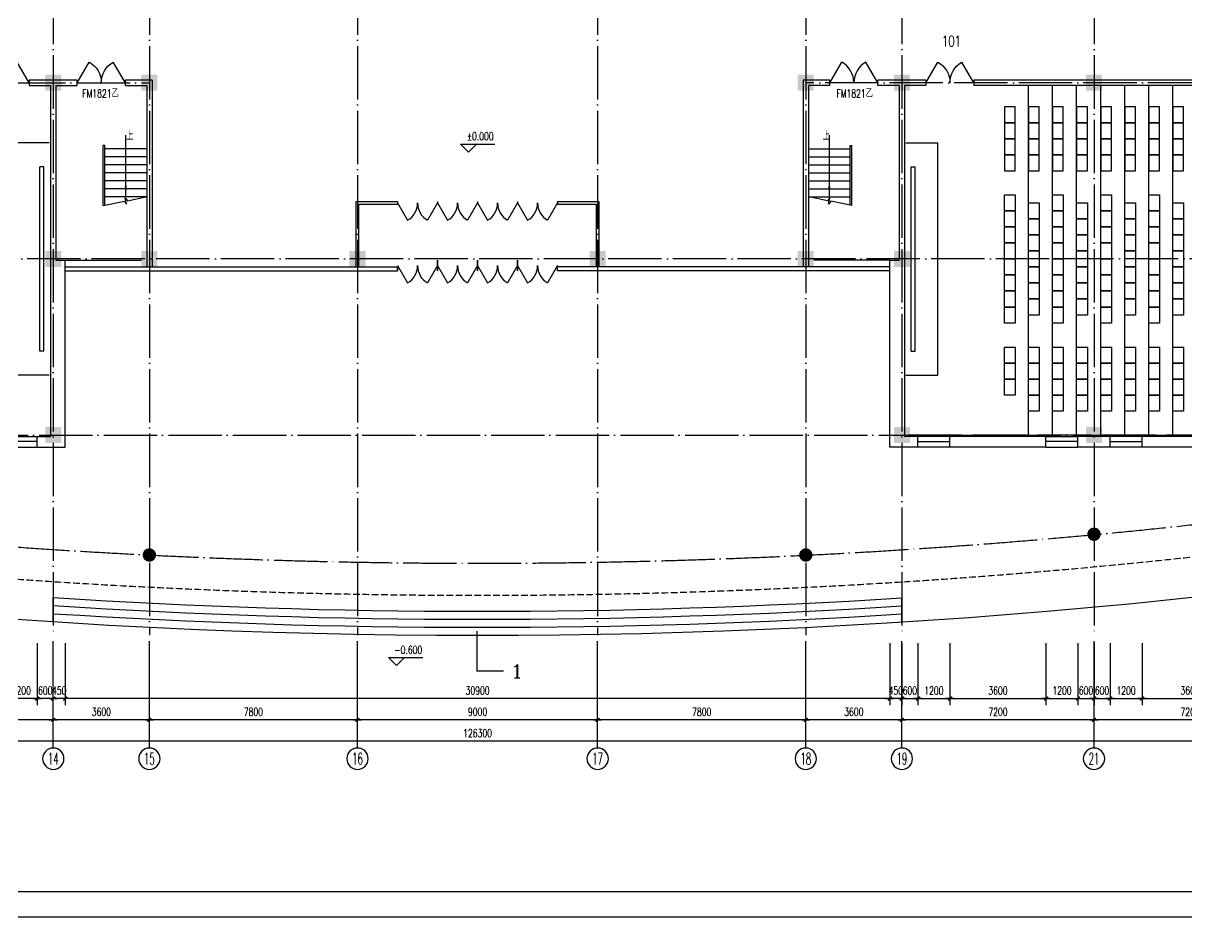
# Model space of a CAD drawing. Extents: x 165127 to 1058185, y 60808 to 144908.
# Drawn here: x 224353 to 267953, y 60808 to 94284 of the extents above; entities that cross this region are included whole.
import ezdxf
from ezdxf.enums import TextEntityAlignment as Align

# ---------------------------------------------------------------- set-up
doc = ezdxf.new("R2010")
doc.units = 0
doc.header["$LTSCALE"] = 1000
doc.linetypes.add('DASH', pattern=[0.35, 0.25, -0.1])
doc.linetypes.add('DOTE', pattern=[2.42, 2, -0.2, 0.02, -0.2])
doc.layers.get('0').update_dxf_attribs({"linetype": 'CONTINUOUS'})
doc.layers.get('DEFPOINTS').update_dxf_attribs({"linetype": 'CONTINUOUS'})
for name, color, linetype in [('AXIS', 3, 'CONTINUOUS'), ('AXIS_TEXT', 7, 'CONTINUOUS'), ('COLUMN', 7, 'CONTINUOUS'), ('DOTE', 1, 'DOTE'), ('F', 252, 'CONTINUOUS'), ('LVTRY', 6, 'CONTINUOUS'), ('PUB_DIM', 3, 'CONTINUOUS'), ('PUB_TEXT', 7, 'CONTINUOUS'), ('STAIR', 3, 'CONTINUOUS'), ('WALL', 255, 'CONTINUOUS'), ('WINDOW', 2, 'CONTINUOUS'), ('WINDOW_TEXT', 7, 'CONTINUOUS'), ('面积注记', 7, 'CONTINUOUS')]:
    doc.layers.add(name, color=color, linetype=linetype)
doc.styles.add('_HZTXT', font='romans.shx', dxfattribs={"width": 0.7, "bigfont": 'z.shx'})
doc.styles.add('COMP', font='complex', dxfattribs={"bigfont": 'hztxt'})
doc.styles.add('COMPLEX', font='COMPLEX')
doc.styles.add('DIM_FONT', font='SIMPLEX.shx', dxfattribs={"width": 0.7})
doc.styles.add('SIMPLEX', font='SIMPLEX.SHX')
doc.dimstyles.new('AXIS', dxfattribs={"dimtxt": 300, "dimasz": 1, "dimexe": 250, "dimexo": 300, "dimgap": 150, "dimtad": 1, "dimdec": 0, "dimdsep": 46, "dimtxsty": 'DIM_FONT', "dimblk": '_DIMX', "dimcen": 2.5, "dimse1": 1, "dimse2": 1, "dimclrt": 7, "dimadec": 0, "dimazin": 0, "dimtfac": 1, "dimtdec": 0, "dimtix": 1, "dimtmove": 2, "dimatfit": 3, "dimldrblk": '_DIMX', "dimfxl": 1, "dimarcsym": 0})
doc.dimstyles.new('DIMA', dxfattribs={"dimtxt": 300, "dimasz": 1, "dimexe": 250, "dimexo": 300, "dimgap": 150, "dimtad": 1, "dimdec": 0, "dimdsep": 46, "dimtxsty": 'DIM_FONT', "dimblk": '_DIMX', "dimcen": 2.5, "dimse1": 1, "dimclrt": 7, "dimadec": 0, "dimazin": 0, "dimtfac": 1, "dimtdec": 0, "dimtix": 1, "dimtmove": 2, "dimatfit": 3, "dimldrblk": '_DIMX', "dimfxl": 1, "dimarcsym": 0})
doc.dimstyles.new('DIMB', dxfattribs={"dimtxt": 300, "dimasz": 1, "dimexe": 250, "dimexo": 300, "dimgap": 150, "dimtad": 1, "dimdec": 0, "dimdsep": 46, "dimtxsty": 'DIM_FONT', "dimblk": '_DIMX', "dimcen": 2.5, "dimse2": 1, "dimclrt": 7, "dimadec": 0, "dimazin": 0, "dimtfac": 1, "dimtdec": 0, "dimtix": 1, "dimtmove": 2, "dimatfit": 3, "dimldrblk": '_DIMX', "dimfxl": 1, "dimarcsym": 0})
doc.dimstyles.new('DIMN', dxfattribs={"dimtxt": 300, "dimasz": 1, "dimexe": 250, "dimexo": 300, "dimgap": 150, "dimtad": 1, "dimdec": 0, "dimdsep": 46, "dimtxsty": 'DIM_FONT', "dimblk": '_DIMX', "dimcen": 2.5, "dimclrt": 7, "dimadec": 0, "dimazin": 0, "dimtfac": 1, "dimtdec": 0, "dimtix": 1, "dimtmove": 2, "dimatfit": 3, "dimldrblk": '_DIMX', "dimfxl": 1, "dimarcsym": 0})

# ---------------------------------------------------------------- blocks, each defined once
blk = doc.blocks.new('A$C407C5CBC')
at = {"layer": 'F'}
blk.add_lwpolyline([(0, 600), (400, 600), (400, 0), (0, 0)], close=True, dxfattribs=at)
blk = doc.blocks.new('_DBLK1')
for p, q in [((-0.5, 0), (-0.25, -0.433)), ((0.5, 0), (0.25, -0.433))]:
    blk.add_line(p, q)
for centre, start, end in [((-0.5, 0), 300, 0), ((0.5, 0), 180, 240)]:
    blk.add_arc(centre, 0.5, start, end)
at = {"layer": 'WINDOW_TEXT', "style": 'SIMPLEX', "flags": 9}
blk.add_attdef('A', text='', height=1, dxfattribs=at).set_placement((0, 1.5), align=Align.MIDDLE)
blk = doc.blocks.new('_FZH')
blk.add_solid([(-0.5, -0.5), (0.5, -0.5), (-0.5, 0.5), (0.5, 0.5)])
blk = doc.blocks.new('A$C34131D43')
at = {"color": 244}
for p in [(2500, 950), (37300, 950), (89100, 950)]:
    blk.add_line(p, (159900, 950), dxfattribs=at)
at = {"color": 243}
for p in [(0, 0), (34800, 0), (65600, 0), (101500, 0)]:
    blk.add_line(p, (160900, 0), dxfattribs=at)
blk = doc.blocks.new('_ARROW')
blk.add_solid([(0, 0), (-1, 0.1), (-1, -0.1)])
blk = doc.blocks.new('_AXISO')
blk.add_circle((0, 0), 0.5)
at = {"layer": 'AXIS_TEXT', "style": 'COMPLEX', "width": 1.041667}
blk.add_attdef('A', text='', height=0.56, dxfattribs=at).set_placement((-0.25, -0.28), (0.25, -0.28), align=Align.FIT)
blk = doc.blocks.new('_DIMX')
blk.add_line((-150, 0), (150, 0))
at = {"const_width": 50}
blk.add_lwpolyline([(-70, -70), (70, 70)], dxfattribs=at)
blk = doc.blocks.new('*D49')
at = {"color": 0, "linetype": 'ByBlock'}
blk.add_line((621193, 122777), (613995, 122777), dxfattribs=at)
at = {"layer": 'DEFPOINTS', "color": 0, "linetype": 'ByBlock'}
for p in [(613994, 124977), (621194, 124977), (613994, 122777)]:
    blk.add_point(p, dxfattribs=at)
at = {"color": 0, "linetype": 'ByBlock', "rotation": 180}
blk.add_blockref('_DIMX', (613994, 122777), dxfattribs=at)
at = {"color": 0, "linetype": 'ByBlock'}
blk.add_blockref('_DIMX', (621194, 122777), dxfattribs=at)
at = {"color": 7, "linetype": 'ByBlock', "insert": (617594, 123077), "char_height": 300, "attachment_point": 5, "style": 'DIM_FONT'}
blk.add_mtext('7200', dxfattribs=at)
blk = doc.blocks.new('*D50')
at = {"color": 0, "linetype": 'ByBlock'}
blk.add_line((613993, 122777), (606795, 122777), dxfattribs=at)
at = {"layer": 'DEFPOINTS', "color": 0, "linetype": 'ByBlock'}
for p in [(606794, 124977), (613994, 124977), (606794, 122777)]:
    blk.add_point(p, dxfattribs=at)
at = {"color": 0, "linetype": 'ByBlock', "rotation": 180}
blk.add_blockref('_DIMX', (606794, 122777), dxfattribs=at)
at = {"color": 0, "linetype": 'ByBlock'}
blk.add_blockref('_DIMX', (613994, 122777), dxfattribs=at)
at = {"color": 7, "linetype": 'ByBlock', "insert": (610394, 123077), "char_height": 300, "attachment_point": 5, "style": 'DIM_FONT'}
blk.add_mtext('7200', dxfattribs=at)
blk = doc.blocks.new('*D51')
at = {"color": 0, "linetype": 'ByBlock'}
blk.add_line((606793, 121990), (603195, 121990), dxfattribs=at)
at = {"layer": 'DEFPOINTS', "color": 0, "linetype": 'ByBlock'}
for p in [(603194, 124190), (606794, 124190), (603194, 121990)]:
    blk.add_point(p, dxfattribs=at)
at = {"color": 0, "linetype": 'ByBlock', "rotation": 180}
blk.add_blockref('_DIMX', (603194, 121990), dxfattribs=at)
at = {"color": 0, "linetype": 'ByBlock'}
blk.add_blockref('_DIMX', (606794, 121990), dxfattribs=at)
at = {"color": 7, "linetype": 'ByBlock', "insert": (604994, 122290), "char_height": 300, "attachment_point": 5, "style": 'DIM_FONT'}
blk.add_mtext('3600', dxfattribs=at)
blk = doc.blocks.new('*D52')
at = {"color": 0, "linetype": 'ByBlock'}
blk.add_line((603193, 121990), (595395, 121990), dxfattribs=at)
at = {"layer": 'DEFPOINTS', "color": 0, "linetype": 'ByBlock'}
for p in [(595394, 124190), (603194, 124190), (595394, 121990)]:
    blk.add_point(p, dxfattribs=at)
at = {"color": 0, "linetype": 'ByBlock', "rotation": 180}
blk.add_blockref('_DIMX', (595394, 121990), dxfattribs=at)
at = {"color": 0, "linetype": 'ByBlock'}
blk.add_blockref('_DIMX', (603194, 121990), dxfattribs=at)
at = {"color": 7, "linetype": 'ByBlock', "insert": (599294, 122290), "char_height": 300, "attachment_point": 5, "style": 'DIM_FONT'}
blk.add_mtext('7800', dxfattribs=at)
blk = doc.blocks.new('*D53')
at = {"color": 0, "linetype": 'ByBlock'}
blk.add_line((595393, 121990), (586395, 121990), dxfattribs=at)
at = {"layer": 'DEFPOINTS', "color": 0, "linetype": 'ByBlock'}
for p in [(586394, 124190), (595394, 124190), (586394, 121990)]:
    blk.add_point(p, dxfattribs=at)
at = {"color": 0, "linetype": 'ByBlock', "rotation": 180}
blk.add_blockref('_DIMX', (586394, 121990), dxfattribs=at)
at = {"color": 0, "linetype": 'ByBlock'}
blk.add_blockref('_DIMX', (595394, 121990), dxfattribs=at)
at = {"color": 7, "linetype": 'ByBlock', "insert": (590894, 122290), "char_height": 300, "attachment_point": 5, "style": 'DIM_FONT'}
blk.add_mtext('9000', dxfattribs=at)
blk = doc.blocks.new('*D54')
at = {"color": 0, "linetype": 'ByBlock'}
blk.add_line((586393, 121990), (578595, 121990), dxfattribs=at)
at = {"layer": 'DEFPOINTS', "color": 0, "linetype": 'ByBlock'}
for p in [(578594, 124190), (586394, 124190), (578594, 121990)]:
    blk.add_point(p, dxfattribs=at)
at = {"color": 0, "linetype": 'ByBlock', "rotation": 180}
blk.add_blockref('_DIMX', (578594, 121990), dxfattribs=at)
at = {"color": 0, "linetype": 'ByBlock'}
blk.add_blockref('_DIMX', (586394, 121990), dxfattribs=at)
at = {"color": 7, "linetype": 'ByBlock', "insert": (582494, 122290), "char_height": 300, "attachment_point": 5, "style": 'DIM_FONT'}
blk.add_mtext('7800', dxfattribs=at)
blk = doc.blocks.new('*D55')
at = {"color": 0, "linetype": 'ByBlock'}
blk.add_line((578593, 121990), (574995, 121990), dxfattribs=at)
at = {"layer": 'DEFPOINTS', "color": 0, "linetype": 'ByBlock'}
for p in [(574994, 124190), (578594, 124190), (574994, 121990)]:
    blk.add_point(p, dxfattribs=at)
at = {"color": 0, "linetype": 'ByBlock', "rotation": 180}
blk.add_blockref('_DIMX', (574994, 121990), dxfattribs=at)
at = {"color": 0, "linetype": 'ByBlock'}
blk.add_blockref('_DIMX', (578594, 121990), dxfattribs=at)
at = {"color": 7, "linetype": 'ByBlock', "insert": (576794, 122290), "char_height": 300, "attachment_point": 5, "style": 'DIM_FONT'}
blk.add_mtext('3600', dxfattribs=at)
blk = doc.blocks.new('*D56')
at = {"color": 0, "linetype": 'ByBlock'}
blk.add_line((574993, 122777), (567795, 122777), dxfattribs=at)
at = {"layer": 'DEFPOINTS', "color": 0, "linetype": 'ByBlock'}
for p in [(567794, 124977), (574994, 124977), (567794, 122777)]:
    blk.add_point(p, dxfattribs=at)
at = {"color": 0, "linetype": 'ByBlock', "rotation": 180}
blk.add_blockref('_DIMX', (567794, 122777), dxfattribs=at)
at = {"color": 0, "linetype": 'ByBlock'}
blk.add_blockref('_DIMX', (574994, 122777), dxfattribs=at)
at = {"color": 7, "linetype": 'ByBlock', "insert": (571394, 123077), "char_height": 300, "attachment_point": 5, "style": 'DIM_FONT'}
blk.add_mtext('7200', dxfattribs=at)
blk = doc.blocks.new('*D64')
at = {"color": 0, "linetype": 'ByBlock'}
for p, q in [((527744, 124677), (527744, 121727)), ((654044, 124677), (654044, 121727)), ((654043, 121977), (527745, 121977))]:
    blk.add_line(p, q, dxfattribs=at)
at = {"layer": 'DEFPOINTS', "color": 0, "linetype": 'ByBlock'}
for p in [(527744, 124977), (654044, 124977), (527744, 121977)]:
    blk.add_point(p, dxfattribs=at)
at = {"color": 0, "linetype": 'ByBlock', "rotation": 180}
blk.add_blockref('_DIMX', (527744, 121977), dxfattribs=at)
at = {"color": 0, "linetype": 'ByBlock'}
blk.add_blockref('_DIMX', (654044, 121977), dxfattribs=at)
at = {"color": 7, "linetype": 'ByBlock', "insert": (590894, 122277), "char_height": 300, "attachment_point": 5, "style": 'DIM_FONT'}
blk.add_mtext('126300', dxfattribs=at)
blk = doc.blocks.new('_YZH')
at = {"const_width": 0.5}
blk.add_lwpolyline([(-0.25, 0, 1), (0.25, 0, 1)], format="xyb", close=True, dxfattribs=at)
blk = doc.blocks.new('M_B14FAZ')
for p, q in [((-0.5, 0.5), (0.5, 0.5)), ((0.5, 0.021), (-0.5, 0.021)), ((-0.5, -0.5), (0.5, -0.5))]:
    blk.add_line(p, q)
blk = doc.blocks.new('*D158')
at = {"color": 0, "linetype": 'ByBlock'}
for p, q in [((606344, 125647), (606344, 123324)), ((606794, 125647), (606794, 123324)), ((606343, 123574), (606342, 123574)), ((606794, 123574), (606344, 123574)), ((606795, 123574), (606796, 123574))]:
    blk.add_line(p, q, dxfattribs=at)
at = {"layer": 'DEFPOINTS', "color": 0, "linetype": 'ByBlock'}
for p in [(606344, 125947), (606794, 125947), (606344, 123574)]:
    blk.add_point(p, dxfattribs=at)
at = {"color": 0, "linetype": 'ByBlock'}
for p, rotation in [((606344, 123574), 359.9999999999982), ((606794, 123574), 179.9999999999982)]:
    blk.add_blockref('_DIMX', p, dxfattribs=dict(at, rotation=rotation))
at = {"color": 7, "linetype": 'ByBlock', "insert": (606569, 123874), "char_height": 300, "attachment_point": 5, "style": 'DIM_FONT'}
blk.add_mtext('450', dxfattribs=at)
blk = doc.blocks.new('*D159')
at = {"color": 0, "linetype": 'ByBlock'}
for p, q in [((573194, 125676), (573194, 123352)), ((574394, 125676), (574394, 123352)), ((574393, 123602), (573195, 123602))]:
    blk.add_line(p, q, dxfattribs=at)
at = {"layer": 'DEFPOINTS', "color": 0, "linetype": 'ByBlock'}
for p in [(573194, 125976), (574394, 125976), (573194, 123602)]:
    blk.add_point(p, dxfattribs=at)
at = {"color": 0, "linetype": 'ByBlock'}
for p, rotation in [((573194, 123602), 179.9999999999993), ((574394, 123602), 359.9999999999993)]:
    blk.add_blockref('_DIMX', p, dxfattribs=dict(at, rotation=rotation))
at = {"color": 7, "linetype": 'ByBlock', "insert": (573794, 123902), "char_height": 300, "attachment_point": 5, "style": 'DIM_FONT'}
blk.add_mtext('1200', dxfattribs=at)
blk = doc.blocks.new('*D173')
at = {"color": 0, "linetype": 'ByBlock'}
for p, q in [((574394, 125647), (574394, 123324)), ((574393, 123574), (574392, 123574)), ((574994, 123574), (574394, 123574)), ((574995, 123574), (574996, 123574))]:
    blk.add_line(p, q, dxfattribs=at)
at = {"layer": 'DEFPOINTS', "color": 0, "linetype": 'ByBlock'}
for p in [(574394, 125947), (574994, 125947), (574394, 123574)]:
    blk.add_point(p, dxfattribs=at)
at = {"color": 0, "linetype": 'ByBlock'}
blk.add_blockref('_DIMX', (574394, 123574), dxfattribs=at)
at = {"color": 0, "linetype": 'ByBlock', "rotation": 180}
blk.add_blockref('_DIMX', (574994, 123574), dxfattribs=at)
at = {"color": 7, "linetype": 'ByBlock', "insert": (574694, 123874), "char_height": 300, "attachment_point": 5, "style": 'DIM_FONT'}
blk.add_mtext('600', dxfattribs=at)
blk = doc.blocks.new('*D174')
at = {"color": 0, "linetype": 'ByBlock'}
for p, q in [((575444, 125647), (575444, 123324)), ((574993, 123574), (574992, 123574)), ((575444, 123574), (574994, 123574)), ((575445, 123574), (575446, 123574))]:
    blk.add_line(p, q, dxfattribs=at)
at = {"layer": 'DEFPOINTS', "color": 0, "linetype": 'ByBlock'}
for p in [(574994, 125947), (575444, 125947), (574994, 123574)]:
    blk.add_point(p, dxfattribs=at)
at = {"color": 0, "linetype": 'ByBlock'}
blk.add_blockref('_DIMX', (574994, 123574), dxfattribs=at)
at = {"color": 0, "linetype": 'ByBlock', "rotation": 180}
blk.add_blockref('_DIMX', (575444, 123574), dxfattribs=at)
at = {"color": 7, "linetype": 'ByBlock', "insert": (575219, 123874), "char_height": 300, "attachment_point": 5, "style": 'DIM_FONT'}
blk.add_mtext('450', dxfattribs=at)
blk = doc.blocks.new('*D175')
at = {"color": 0, "linetype": 'ByBlock'}
for p, q in [((575444, 125647), (575444, 123324)), ((606344, 125647), (606344, 123324)), ((606343, 123574), (575445, 123574))]:
    blk.add_line(p, q, dxfattribs=at)
at = {"layer": 'DEFPOINTS', "color": 0, "linetype": 'ByBlock'}
for p in [(575444, 125947), (606344, 125947), (575444, 123574)]:
    blk.add_point(p, dxfattribs=at)
at = {"color": 0, "linetype": 'ByBlock'}
for p, rotation in [((575444, 123574), 179.9999999999987), ((606344, 123574), 359.9999999999987)]:
    blk.add_blockref('_DIMX', p, dxfattribs=dict(at, rotation=rotation))
at = {"color": 7, "linetype": 'ByBlock', "insert": (590894, 123874), "char_height": 300, "attachment_point": 5, "style": 'DIM_FONT'}
blk.add_mtext('30900', dxfattribs=at)
blk = doc.blocks.new('*D186')
at = {"color": 0, "linetype": 'ByBlock'}
for p, q in [((607394, 125647), (607394, 123324)), ((608594, 125647), (608594, 123324)), ((607395, 123574), (608593, 123574))]:
    blk.add_line(p, q, dxfattribs=at)
at = {"layer": 'DEFPOINTS', "color": 0, "linetype": 'ByBlock'}
for p in [(607394, 125947), (608594, 125947), (608594, 123574)]:
    blk.add_point(p, dxfattribs=at)
at = {"color": 0, "linetype": 'ByBlock', "rotation": 180}
blk.add_blockref('_DIMX', (607394, 123574), dxfattribs=at)
at = {"color": 0, "linetype": 'ByBlock'}
blk.add_blockref('_DIMX', (608594, 123574), dxfattribs=at)
at = {"color": 7, "linetype": 'ByBlock', "insert": (607994, 123874), "char_height": 300, "attachment_point": 5, "style": 'DIM_FONT'}
blk.add_mtext('1200', dxfattribs=at)
blk = doc.blocks.new('*D187')
at = {"color": 0, "linetype": 'ByBlock'}
for p, q in [((608594, 125647), (608594, 123324)), ((612194, 125647), (612194, 123324)), ((608595, 123574), (612193, 123574))]:
    blk.add_line(p, q, dxfattribs=at)
at = {"layer": 'DEFPOINTS', "color": 0, "linetype": 'ByBlock'}
for p in [(608594, 125947), (612194, 125947), (612194, 123574)]:
    blk.add_point(p, dxfattribs=at)
at = {"color": 0, "linetype": 'ByBlock', "rotation": 180}
blk.add_blockref('_DIMX', (608594, 123574), dxfattribs=at)
at = {"color": 0, "linetype": 'ByBlock'}
blk.add_blockref('_DIMX', (612194, 123574), dxfattribs=at)
at = {"color": 7, "linetype": 'ByBlock', "insert": (610394, 123874), "char_height": 300, "attachment_point": 5, "style": 'DIM_FONT'}
blk.add_mtext('3600', dxfattribs=at)
blk = doc.blocks.new('*D188')
at = {"color": 0, "linetype": 'ByBlock'}
for p, q in [((612194, 125647), (612194, 123324)), ((613394, 125647), (613394, 123324)), ((612195, 123574), (613393, 123574))]:
    blk.add_line(p, q, dxfattribs=at)
at = {"layer": 'DEFPOINTS', "color": 0, "linetype": 'ByBlock'}
for p in [(612194, 125947), (613394, 125947), (613394, 123574)]:
    blk.add_point(p, dxfattribs=at)
at = {"color": 0, "linetype": 'ByBlock', "rotation": 180}
blk.add_blockref('_DIMX', (612194, 123574), dxfattribs=at)
at = {"color": 0, "linetype": 'ByBlock'}
blk.add_blockref('_DIMX', (613394, 123574), dxfattribs=at)
at = {"color": 7, "linetype": 'ByBlock', "insert": (612794, 123874), "char_height": 300, "attachment_point": 5, "style": 'DIM_FONT'}
blk.add_mtext('1200', dxfattribs=at)
blk = doc.blocks.new('*D189')
at = {"color": 0, "linetype": 'ByBlock'}
for p, q in [((613394, 125647), (613394, 123324)), ((613994, 125647), (613994, 123324)), ((613393, 123574), (613392, 123574)), ((613394, 123574), (613994, 123574)), ((613995, 123574), (613996, 123574))]:
    blk.add_line(p, q, dxfattribs=at)
at = {"layer": 'DEFPOINTS', "color": 0, "linetype": 'ByBlock'}
for p in [(613394, 125947), (613994, 125947), (613994, 123574)]:
    blk.add_point(p, dxfattribs=at)
at = {"color": 0, "linetype": 'ByBlock'}
blk.add_blockref('_DIMX', (613394, 123574), dxfattribs=at)
at = {"color": 0, "linetype": 'ByBlock', "rotation": 180}
blk.add_blockref('_DIMX', (613994, 123574), dxfattribs=at)
at = {"color": 7, "linetype": 'ByBlock', "insert": (613694, 123874), "char_height": 300, "attachment_point": 5, "style": 'DIM_FONT'}
blk.add_mtext('600', dxfattribs=at)
blk = doc.blocks.new('*D190')
at = {"color": 0, "linetype": 'ByBlock'}
for p, q in [((613994, 125647), (613994, 123324)), ((614594, 125647), (614594, 123324)), ((613993, 123574), (613992, 123574)), ((613994, 123574), (614594, 123574)), ((614595, 123574), (614596, 123574))]:
    blk.add_line(p, q, dxfattribs=at)
at = {"layer": 'DEFPOINTS', "color": 0, "linetype": 'ByBlock'}
for p in [(613994, 125947), (614594, 125947), (614594, 123574)]:
    blk.add_point(p, dxfattribs=at)
at = {"color": 0, "linetype": 'ByBlock'}
blk.add_blockref('_DIMX', (613994, 123574), dxfattribs=at)
at = {"color": 0, "linetype": 'ByBlock', "rotation": 180}
blk.add_blockref('_DIMX', (614594, 123574), dxfattribs=at)
at = {"color": 7, "linetype": 'ByBlock', "insert": (614294, 123874), "char_height": 300, "attachment_point": 5, "style": 'DIM_FONT'}
blk.add_mtext('600', dxfattribs=at)
blk = doc.blocks.new('*D191')
at = {"color": 0, "linetype": 'ByBlock'}
for p, q in [((614594, 125647), (614594, 123324)), ((615794, 125647), (615794, 123324)), ((614595, 123574), (615793, 123574))]:
    blk.add_line(p, q, dxfattribs=at)
at = {"layer": 'DEFPOINTS', "color": 0, "linetype": 'ByBlock'}
for p in [(614594, 125947), (615794, 125947), (615794, 123574)]:
    blk.add_point(p, dxfattribs=at)
at = {"color": 0, "linetype": 'ByBlock', "rotation": 180}
blk.add_blockref('_DIMX', (614594, 123574), dxfattribs=at)
at = {"color": 0, "linetype": 'ByBlock'}
blk.add_blockref('_DIMX', (615794, 123574), dxfattribs=at)
at = {"color": 7, "linetype": 'ByBlock', "insert": (615194, 123874), "char_height": 300, "attachment_point": 5, "style": 'DIM_FONT'}
blk.add_mtext('1200', dxfattribs=at)
blk = doc.blocks.new('*D192')
at = {"color": 0, "linetype": 'ByBlock'}
for p, q in [((615794, 125647), (615794, 123324)), ((619394, 125647), (619394, 123324)), ((615795, 123574), (619393, 123574))]:
    blk.add_line(p, q, dxfattribs=at)
at = {"layer": 'DEFPOINTS', "color": 0, "linetype": 'ByBlock'}
for p in [(615794, 125947), (619394, 125947), (619394, 123574)]:
    blk.add_point(p, dxfattribs=at)
at = {"color": 0, "linetype": 'ByBlock', "rotation": 180}
blk.add_blockref('_DIMX', (615794, 123574), dxfattribs=at)
at = {"color": 0, "linetype": 'ByBlock'}
blk.add_blockref('_DIMX', (619394, 123574), dxfattribs=at)
at = {"color": 7, "linetype": 'ByBlock', "insert": (617594, 123874), "char_height": 300, "attachment_point": 5, "style": 'DIM_FONT'}
blk.add_mtext('3600', dxfattribs=at)
blk = doc.blocks.new('*D200')
at = {"color": 0, "linetype": 'ByBlock'}
for p, q in [((607394, 125647), (607394, 123324)), ((606793, 123574), (606792, 123574)), ((606794, 123574), (607394, 123574)), ((607395, 123574), (607396, 123574))]:
    blk.add_line(p, q, dxfattribs=at)
at = {"layer": 'DEFPOINTS', "color": 0, "linetype": 'ByBlock'}
for p in [(606794, 125947), (607394, 125947), (607394, 123574)]:
    blk.add_point(p, dxfattribs=at)
at = {"color": 0, "linetype": 'ByBlock'}
blk.add_blockref('_DIMX', (606794, 123574), dxfattribs=at)
at = {"color": 0, "linetype": 'ByBlock', "rotation": 180}
blk.add_blockref('_DIMX', (607394, 123574), dxfattribs=at)
at = {"color": 7, "linetype": 'ByBlock', "insert": (607094, 123874), "char_height": 300, "attachment_point": 5, "style": 'DIM_FONT'}
blk.add_mtext('600', dxfattribs=at)
blk = doc.blocks.new('_SECTION')
at = {"const_width": 0.1}
blk.add_lwpolyline([(2, 0), (0, 0), (0, 3)], dxfattribs=at)
at = {"style": 'COMP'}
blk.add_attdef('A', text='', height=1, dxfattribs=at).set_placement((3, 0), align=Align.MIDDLE)

msp = doc.modelspace()

# ---------------------------------------------------------------- linework, layer by layer
at = {"layer": 'AXIS'}
for p, q in [((225478.4, 67129.8), (225478.4, 71129.8)), ((229078.4, 67129.8), (229078.4, 71129.8)), ((236878.4, 67129.8), (236878.4, 71129.8)), ((245878.4, 67129.8), (245878.4, 71129.8)), ((253678.4, 67129.8), (253678.4, 71129.8)), ((257278.4, 67129.8), (257278.4, 71129.8)), ((264478.4, 67129.8), (264478.4, 71129.8))]:
    msp.add_line(p, q, dxfattribs=at)
at = {"layer": 'DOTE'}
for p, q in [((229078.4, 139407.6), (229078.4, 71351.8)), ((236878.4, 139407.6), (236878.4, 71351.8)), ((245878.4, 139407.6), (245878.4, 71351.8)), ((253678.4, 139407.6), (253678.4, 71351.8)), ((225478.4, 95503.1), (225478.4, 71351.8)), ((257278.4, 95503.1), (257278.4, 71351.8)), ((264478.4, 95503.1), (264478.4, 71351.8)), ((192478.4, 92053.1), (229078.4, 92053.1)), ((290278.4, 92053.1), (253678.4, 92053.1)), ((308775, 85453.1), (174131.8, 85453.1)), ((174131.8, 78853.1), (308775, 78853.1)), ((278878.4, 78853.1), (257278.4, 78853.1))]:
    msp.add_line(p, q, dxfattribs=at)
msp.add_lwpolyline([(192928.4, 78853.1, 0.0987885), (289828.4, 78823.2)], format="xyb", dxfattribs=at)
at = {"layer": 'LVTRY'}
for p, q in [((262028.4, 78803.1), (262028.4, 91953.1)), ((262928.4, 78803.1), (262928.4, 91953.1)), ((263828.4, 78803.1), (263828.4, 91953.1)), ((264728.4, 78803.1), (264728.4, 91953.1)), ((265628.4, 78803.1), (265628.4, 91953.1)), ((266528.4, 78803.1), (266528.4, 91953.1)), ((267428.4, 78803.1), (267428.4, 91953.1)), ((225328.4, 89803.1), (224128.4, 89803.1)), ((257428.4, 89803.1), (258628.4, 89803.1)), ((258628.4, 81103.1), (258628.4, 89803.1)), ((224978.4, 82003.1), (224978.4, 88903.1)), ((225128.4, 88903.1), (224978.4, 88903.1)), ((225128.4, 82003.1), (225128.4, 88903.1)), ((257628.4, 82003.1), (257628.4, 88903.1)), ((257628.4, 88903.1), (257778.4, 88903.1)), ((257778.4, 82003.1), (257778.4, 88903.1)), ((225128.4, 82003.1), (224978.4, 82003.1)), ((257628.4, 82003.1), (257778.4, 82003.1)), ((225328.4, 81103.1), (224128.4, 81103.1)), ((257428.4, 81103.1), (258628.4, 81103.1))]:
    msp.add_line(p, q, dxfattribs=at)
at = {"layer": 'PUB_DIM'}
for p, q in [((241035.8, 89459.3), (240735.8, 89759.3)), ((240735.8, 89759.3), (241335.8, 89759.3)), ((241035.8, 89759.3), (242027.3, 89759.3)), ((241335.8, 89759.3), (241035.8, 89459.3)), ((238341.3, 70215.4), (238041.3, 70515.4)), ((238041.3, 70515.4), (238641.3, 70515.4)), ((238341.3, 70515.4), (239332.8, 70515.4)), ((238641.3, 70515.4), (238341.3, 70215.4))]:
    msp.add_line(p, q, dxfattribs=at)
for points in [[(228195.9, 87775.5), (228195.9, 90094.6)], [(254560.9, 87775.5), (254560.9, 90094.6)]]:
    msp.add_lwpolyline(points, dxfattribs=at)
at = {"layer": 'STAIR'}
for p, q in [((227353.4, 87456.1), (227353.4, 89708.5)), ((227413.4, 89708.5), (227353.4, 89708.5)), ((227413.4, 87468.1), (227413.4, 89708.5)), ((228978.4, 89575.5), (227413.4, 89575.5)), ((253778.4, 89575.5), (255343.4, 89575.5)), ((255343.4, 87468.1), (255343.4, 89708.5)), ((255343.4, 89708.5), (255403.4, 89708.5)), ((255403.4, 87456.1), (255403.4, 89708.5)), ((228978.4, 89275.5), (227413.4, 89275.5)), ((228978.4, 88975.5), (227413.4, 88975.5)), ((253778.4, 89275.5), (255343.4, 89275.5)), ((253778.4, 88975.5), (255343.4, 88975.5)), ((228978.4, 88675.5), (227413.4, 88675.5)), ((253778.4, 88675.5), (255343.4, 88675.5)), ((228978.4, 88375.5), (227413.4, 88375.5)), ((228978.4, 88075.5), (227413.4, 88075.5)), ((253778.4, 88375.5), (255343.4, 88375.5)), ((253778.4, 88075.5), (255343.4, 88075.5)), ((228978.4, 87775.5), (227413.4, 87775.5)), ((228224.3, 87507.8), (228177.3, 87743.1)), ((228177.3, 87743.1), (228259.7, 87637.2)), ((228259.7, 87637.2), (228951.4, 87775.5)), ((253778.4, 87775.5), (255343.4, 87775.5)), ((254497.1, 87637.2), (253805.3, 87775.5)), ((254579.5, 87743.1), (254497.1, 87637.2)), ((254532.4, 87507.8), (254579.5, 87743.1)), ((227353.4, 87456.1), (228142, 87613.7)), ((228142, 87613.7), (228224.3, 87507.8)), ((254614.8, 87613.7), (254532.4, 87507.8)), ((255403.4, 87456.1), (254614.8, 87613.7)), ((225478.4, 71862.1), (225478.4, 72763.9)), ((257278.4, 71862.1), (257278.4, 72754.3))]:
    msp.add_line(p, q, dxfattribs=at)
at = {"layer": 'STAIR', "linetype": 'DASH'}
msp.add_lwpolyline([(192928.4, 77629.5, 0.0983028), (289828.4, 77599.7)], format="xyb", dxfattribs=at)
at = {"layer": 'STAIR'}
msp.add_lwpolyline([(225478.4, 72162.7, 0.0318304), (257278.4, 72153.1, 0.0318304)], format="xyb", dxfattribs=at)
for radius, start, end in [(250314, 258.717052, 281.247939), (249414, 266.327683, 273.637788), (249714, 266.332101, 273.633412)]:
    msp.add_arc((241453.4, 321665.8), radius, start, end, dxfattribs=at)
at = {"layer": 'WALL'}
for p, q in [((224578.4, 92153.1), (224578.4, 91953.1)), ((226378.4, 92153.1), (224578.4, 92153.1)), ((226378.4, 91953.1), (226378.4, 92153.1)), ((228178.4, 91953.1), (228178.4, 92153.1)), ((229178.4, 92153.1), (228178.4, 92153.1)), ((229178.4, 92153.1), (229178.4, 85153.1)), ((253578.4, 92153.1), (253578.4, 85153.1)), ((254578.4, 92153.1), (253578.4, 92153.1)), ((254578.4, 91953.1), (254578.4, 92153.1)), ((258178.4, 92153.1), (256378.4, 92153.1)), ((256378.4, 91953.1), (256378.4, 92153.1)), ((258178.4, 92153.1), (258178.4, 91953.1)), ((276578.4, 92153.1), (259978.4, 92153.1)), ((259978.4, 92153.1), (259978.4, 91953.1)), ((224578.4, 91953.1), (225378.4, 91953.1)), ((225378.4, 91953.1), (225378.4, 78803.1)), ((225578.4, 91953.1), (225578.4, 85403.1)), ((225578.4, 91953.1), (226378.4, 91953.1)), ((228178.4, 91953.1), (228978.4, 91953.1)), ((228978.4, 91953.1), (228978.4, 85153.1)), ((253778.4, 91953.1), (253778.4, 85153.1)), ((254578.4, 91953.1), (253778.4, 91953.1)), ((257178.4, 91953.1), (256378.4, 91953.1)), ((257178.4, 91953.1), (257178.4, 85403.1)), ((257378.4, 91953.1), (257378.4, 78803.1)), ((258178.4, 91953.1), (257378.4, 91953.1)), ((276378.4, 91953.1), (259978.4, 91953.1)), ((225578.4, 85403.1), (225928.4, 85403.1)), ((225928.4, 78403.1), (225928.4, 85403.1)), ((256828.4, 78403.1), (256828.4, 85403.1)), ((256828.4, 85403.1), (257178.4, 85403.1)), ((224878.4, 78803.1), (225378.4, 78803.1)), ((224878.4, 78403.1), (224878.4, 78803.1)), ((257878.4, 78803.1), (257378.4, 78803.1)), ((257878.4, 78403.1), (257878.4, 78803.1)), ((259078.4, 78403.1), (259078.4, 78803.1)), ((262678.4, 78803.1), (259078.4, 78803.1)), ((262678.4, 78403.1), (262678.4, 78803.1)), ((263878.4, 78403.1), (263878.4, 78803.1)), ((265078.4, 78803.1), (263878.4, 78803.1)), ((265078.4, 78403.1), (265078.4, 78803.1)), ((266278.4, 78403.1), (266278.4, 78803.1)), ((269878.4, 78803.1), (266278.4, 78803.1)), ((224878.4, 78403.1), (225928.4, 78403.1)), ((257878.4, 78403.1), (256828.4, 78403.1)), ((262678.4, 78403.1), (259078.4, 78403.1)), ((265078.4, 78403.1), (263878.4, 78403.1)), ((269878.4, 78403.1), (266278.4, 78403.1))]:
    msp.add_line(p, q, dxfattribs=at)
at = {"layer": 'WINDOW'}
for p, q in [((236828.4, 85153.1), (236828.4, 87603.1)), ((236828.4, 87603.1), (238378.4, 87603.1)), ((236928.4, 85153.1), (236928.4, 87503.1)), ((236928.4, 87503.1), (238378.4, 87503.1)), ((238378.4, 87603.1), (238378.4, 87503.1)), ((239878.4, 87603.1), (239878.4, 87503.1)), ((239878.4, 87603.1), (239878.4, 87503.1)), ((239878.4, 87603.1), (239878.4, 87503.1)), ((241378.4, 87603.1), (241378.4, 87503.1)), ((241378.4, 87603.1), (241378.4, 87503.1)), ((242878.4, 87603.1), (242878.4, 87503.1)), ((242878.4, 87603.1), (242878.4, 87503.1)), ((244378.4, 87603.1), (245928.4, 87603.1)), ((244378.4, 87603.1), (244378.4, 87503.1)), ((244378.4, 87503.1), (245828.4, 87503.1)), ((245828.4, 87503.1), (245828.4, 85153.1)), ((245928.4, 87603.1), (245928.4, 85153.1)), ((225928.4, 85403.1), (228778.4, 85403.1)), ((225928.4, 85153.1), (238378.4, 85153.1)), ((238378.4, 85003.1), (238378.4, 85153.1)), ((238378.4, 85153.1), (238378.4, 85003.1)), ((239878.4, 85403.1), (239878.4, 85003.1)), ((239878.4, 85003.1), (239878.4, 85403.1)), ((239878.4, 85003.1), (239878.4, 85153.1)), ((239878.4, 85153.1), (239878.4, 85003.1)), ((241378.4, 85403.1), (241378.4, 85003.1)), ((241378.4, 85003.1), (241378.4, 85403.1)), ((242878.4, 85403.1), (242878.4, 85003.1)), ((242878.4, 85003.1), (242878.4, 85403.1)), ((256828.4, 85153.1), (244378.4, 85153.1)), ((244378.4, 85003.1), (244378.4, 85153.1)), ((256828.1, 85403.1), (253978.1, 85403.1)), ((225928.4, 85003.1), (238378.4, 85003.1)), ((256828.4, 85003.1), (244378.4, 85003.1))]:
    msp.add_line(p, q, dxfattribs=at)

# ---------------------------------------------------------------- block references
at = {"layer": 'AXIS'}
ref = msp.add_blockref('_AXISO', (225478.4, 66729.8), dxfattribs=dict(at, xscale=-800, yscale=800, zscale=800, rotation=180))
ref.add_attrib('A', '14', dxfattribs={"layer": 'AXIS_TEXT', "height": 448, "style": 'COMPLEX', "width": 0.604839}).set_placement((225278.4, 66505.8), (225678.4, 66505.8), align=Align.FIT)
ref = msp.add_blockref('_AXISO', (229078.4, 66729.8), dxfattribs=dict(at, xscale=-800, yscale=800, zscale=800, rotation=180))
ref.add_attrib('A', '15', dxfattribs={"layer": 'AXIS_TEXT', "height": 448, "style": 'COMPLEX', "width": 0.646552}).set_placement((228878.4, 66505.8), (229278.4, 66505.8), align=Align.FIT)
ref = msp.add_blockref('_AXISO', (236878.4, 66729.8), dxfattribs=dict(at, xscale=-800, yscale=800, zscale=800, rotation=180))
ref.add_attrib('A', '16', dxfattribs={"layer": 'AXIS_TEXT', "height": 448, "style": 'COMPLEX', "width": 0.646552}).set_placement((236678.4, 66505.8), (237078.4, 66505.8), align=Align.FIT)
ref = msp.add_blockref('_AXISO', (245878.4, 66729.8), dxfattribs=dict(at, xscale=-800, yscale=800, zscale=800, rotation=180))
ref.add_attrib('A', '17', dxfattribs={"layer": 'AXIS_TEXT', "height": 448, "style": 'COMPLEX', "width": 0.646552}).set_placement((245678.4, 66505.8), (246078.4, 66505.8), align=Align.FIT)
ref = msp.add_blockref('_AXISO', (253678.4, 66729.8), dxfattribs=dict(at, xscale=-800, yscale=800, zscale=800, rotation=180))
ref.add_attrib('A', '18', dxfattribs={"layer": 'AXIS_TEXT', "height": 448, "style": 'COMPLEX', "width": 0.646552}).set_placement((253478.4, 66505.8), (253878.4, 66505.8), align=Align.FIT)
ref = msp.add_blockref('_AXISO', (257278.4, 66729.8), dxfattribs=dict(at, xscale=-800, yscale=800, zscale=800, rotation=180))
ref.add_attrib('A', '19', dxfattribs={"layer": 'AXIS_TEXT', "height": 448, "style": 'COMPLEX', "width": 0.646552}).set_placement((257078.4, 66505.8), (257478.4, 66505.8), align=Align.FIT)
ref = msp.add_blockref('_AXISO', (264478.4, 66729.8), dxfattribs=dict(at, xscale=-800, yscale=800, zscale=800, rotation=180))
ref.add_attrib('A', '21', dxfattribs={"layer": 'AXIS_TEXT', "height": 448, "style": 'COMPLEX', "width": 0.646552}).set_placement((264278.4, 66505.8), (264678.4, 66505.8), align=Align.FIT)
at = {"layer": 'COLUMN'}
for name, p, xscale, yscale, zscale in [('_FZH', (225478.4, 92053.1), 600, 600, 600), ('_FZH', (229078.4, 92053.1), 600, 600, 600), ('_FZH', (253678.4, 92053.1), -600, 600, 600), ('_FZH', (257278.4, 92053.1), -600, 600, 600), ('_FZH', (264478.4, 92053.1), -600, 600, 600), ('_FZH', (225478.4, 85453.1), 600, 600, 600), ('_FZH', (229078.4, 85453.1), 600, 600, 600), ('_FZH', (236878.4, 85453.1), 600, 600, 600), ('_FZH', (245878.4, 85453.1), -600, 600, 600), ('_FZH', (253678.4, 85453.1), -600, 600, 600), ('_FZH', (257278.4, 85453.1), -600, 600, 600), ('_FZH', (225478.4, 78853.1), 600, 600, 600), ('_FZH', (257278.4, 78853.1), -600, 600, 600), ('_FZH', (264478.4, 78853.1), -600, 600, 600), ('_YZH', (264478.4, 75138.7), -500, 500, 500), ('_YZH', (229078.4, 74361.2), 500, 500, 500), ('_YZH', (253678.4, 74361.2), -500, 500, 500)]:
    msp.add_blockref(name, p, dxfattribs=dict(at, xscale=xscale, yscale=yscale, zscale=zscale))
at = {"layer": 'PUB_DIM', "yscale": 400, "zscale": 400}
for p, xscale, rotation in [((228195.9, 87775.5), 400, 270), ((254560.9, 87775.5), -400, 90)]:
    msp.add_blockref('_ARROW', p, dxfattribs=dict(at, xscale=xscale, rotation=rotation))
at = {"layer": 'PUB_DIM'}
ref = msp.add_blockref('_SECTION', (241351, 70012), dxfattribs=dict(at, xscale=500, yscale=500, zscale=500, rotation=359.976498972))
ref.add_attrib('A', '1', dxfattribs={"layer": '0', "height": 500, "style": 'COMP'}).set_placement((242851, 70011.4), align=Align.MIDDLE)
at = {"layer": 'STAIR', "xscale": -1}
for p in [(261528.4, 90553.1), (262428.4, 90553.1), (263328.4, 90553.1), (264228.4, 90553.1), (265128.4, 90553.1), (266028.4, 90553.1), (266928.4, 90553.1), (267828.4, 90553.1), (261528.4, 89953.1), (262428.4, 89953.1), (263328.4, 89953.1), (264228.4, 89953.1), (265128.4, 89953.1), (266028.4, 89953.1), (266928.4, 89953.1), (267828.4, 89953.1), (261528.4, 89353.1), (262428.4, 89353.1), (263328.4, 89353.1), (264228.4, 89353.1), (265128.4, 89353.1), (266028.4, 89353.1), (266928.4, 89353.1), (267828.4, 89353.1), (261528.4, 88753.1), (262428.4, 88753.1), (263328.4, 88753.1), (264228.4, 88753.1), (265128.4, 88753.1), (266028.4, 88753.1), (266928.4, 88753.1), (267828.4, 88753.1)]:
    msp.add_blockref('A$C407C5CBC', p, dxfattribs=at)
at = {"layer": 'STAIR', "rotation": 180}
for p in [(261528.4, 87853.1), (263328.4, 87853.1), (265128.4, 87853.1), (266928.4, 87853.1), (261528.4, 87253.1), (262428.4, 87553.1), (263328.4, 87253.1), (264228.4, 87553.1), (265128.4, 87253.1), (266028.4, 87553.1), (266928.4, 87253.1), (267828.4, 87553.1), (262428.4, 86953.1), (264228.4, 86953.1), (266028.4, 86953.1), (267828.4, 86953.1), (261528.4, 86653.1), (262428.4, 86353.1), (263328.4, 86653.1), (264228.4, 86353.1), (265128.4, 86653.1), (266028.4, 86353.1), (266928.4, 86653.1), (267828.4, 86353.1), (261528.4, 86053.1), (263328.4, 86053.1), (265128.4, 86053.1), (266928.4, 86053.1), (262428.4, 85753.1), (264228.4, 85753.1), (266028.4, 85753.1), (267828.4, 85753.1), (261528.4, 85453.1), (262428.4, 85153.1), (263328.4, 85453.1), (264228.4, 85153.1), (265128.4, 85453.1), (266028.4, 85153.1), (266928.4, 85453.1), (267828.4, 85153.1), (261528.4, 84853.1), (263328.4, 84853.1), (265128.4, 84853.1), (266928.4, 84853.1), (261528.4, 84253.1), (262428.4, 84553.1), (263328.4, 84253.1), (264228.4, 84553.1), (265128.4, 84253.1), (266028.4, 84553.1), (266928.4, 84253.1), (267828.4, 84553.1), (262428.4, 83953.1), (264228.4, 83953.1), (266028.4, 83953.1), (267828.4, 83953.1), (261528.4, 83653.1), (263328.4, 83653.1), (265128.4, 83653.1), (266928.4, 83653.1), (261528.4, 82153.1), (262428.4, 82153.1), (263328.4, 82153.1), (264228.4, 82153.1), (265128.4, 82153.1), (266028.4, 82153.1), (266928.4, 82153.1), (267828.4, 82153.1), (261528.4, 81553.1), (262428.4, 81553.1), (263328.4, 81553.1), (264228.4, 81553.1), (265128.4, 81553.1), (266028.4, 81553.1), (266928.4, 81553.1), (267828.4, 81553.1), (261528.4, 80953.1), (262428.4, 80953.1), (263328.4, 80953.1), (264228.4, 80953.1), (265128.4, 80953.1), (266028.4, 80953.1), (266928.4, 80953.1), (267828.4, 80953.1), (262428.4, 80353.1), (263328.4, 80353.1), (264228.4, 80353.1), (265128.4, 80353.1), (266028.4, 80353.1), (266928.4, 80353.1), (267828.4, 80353.1)]:
    msp.add_blockref('A$C407C5CBC', p, dxfattribs=at)
at = {"layer": 'WINDOW'}
msp.add_blockref('A$C34131D43', (165127, 60808.1), dxfattribs=at)
at = {"layer": 'WINDOW', "yscale": 1800, "zscale": 1800, "rotation": 180}
for p, xscale in [((223678.4, 92053.1), 1800), ((227278.4, 92053.1), -1800), ((255478.4, 92053.1), 1800), ((259078.4, 92053.1), -1800)]:
    msp.add_blockref('_DBLK1', p, dxfattribs=dict(at, xscale=xscale))
at = {"layer": 'WINDOW'}
for name, p, xscale, yscale, zscale in [('_DBLK1', (239128.4, 87553.1), 1500, 1500, 1500), ('_DBLK1', (240628.4, 87553.1), 1500, 1500, 1500), ('_DBLK1', (242128.4, 87553.1), 1500, 1500, 1500), ('_DBLK1', (243628.4, 87553.1), 1500, 1500, 1500), ('_DBLK1', (239128.4, 85203.1), 1500, 1500, 1500), ('_DBLK1', (240628.4, 85203.1), 1500, 1500, 1500), ('_DBLK1', (242128.4, 85203.1), 1500, 1500, 1500), ('_DBLK1', (243628.4, 85203.1), 1500, 1500, 1500), ('M_B14FAZ', (224278.4, 78603.1), 1200, 400, 1200), ('M_B14FAZ', (258478.4, 78603.1), -1200, 400, 1200), ('M_B14FAZ', (263278.4, 78603.1), 1200, 400, 1200), ('M_B14FAZ', (265678.4, 78603.1), -1200, 400, 1200)]:
    msp.add_blockref(name, p, dxfattribs=dict(at, xscale=xscale, yscale=yscale, zscale=zscale))

# ---------------------------------------------------------------- texts
at = {"layer": 'PUB_DIM', "style": 'DIM_FONT', "width": 0.7}
for s, p in [('%%p0.000', (241476.2, 90050.5)), ('-0.600', (238781.7, 70806.6))]:
    msp.add_text(s, height=300, dxfattribs=at).set_placement(p, align=Align.MIDDLE)
at = {"layer": 'PUB_TEXT', "style": '_HZTXT', "width": 0.7}
for s, p in [('FM1821乙', (226563, 91503.5)), ('FM1821乙', (254824.5, 91503.5)), ('上', (228208.6, 89909.1)), ('上', (254312.9, 89909.1))]:
    msp.add_text(s, height=300, dxfattribs=at).set_placement(p)
at = {"layer": '面积注记', "insert": (258779.7, 93814.9), "char_height": 400, "width": 2582.996, "attachment_point": 1, "style": 'DIM_FONT'}
msp.add_mtext('101', dxfattribs=at)

# ---------------------------------------------------------------- dimensions: what is measured, and where the dimension line sits
at = {"layer": 'AXIS'}
dim = msp.add_aligned_dim(p1=(304528.4, 70384.9), p2=(178228.4, 70384.9), distance=3000, dimstyle='DIMN', dxfattribs=at)
dim.commit()
dim.dimension.update_dxf_attribs({"geometry": '*D64', "text_midpoint": (241378.4, 67684.9), "insert": (-349515.7, -54591.7)})
for base, p1, p2, picture, middle, set_off in [((218278.4, 68184.9), (225478.4, 70384.9), (218278.4, 70384.9), '*D56', (221878.4, 68484.9), (-349515.7, -54591.7)), ((225478.4, 68184.9), (229078.4, 70384.9), (225478.4, 70384.9), '*D55', (227278.4, 68484.9), (-349515.7, -53805.4)), ((229078.4, 68184.9), (236878.4, 70384.9), (229078.4, 70384.9), '*D54', (232978.4, 68484.9), (-349515.7, -53805.4)), ((236878.4, 68184.9), (245878.4, 70384.9), (236878.4, 70384.9), '*D53', (241378.4, 68484.9), (-349515.7, -53805.4)), ((245878.4, 68184.9), (253678.4, 70384.9), (245878.4, 70384.9), '*D52', (249778.4, 68484.9), (-349515.7, -53805.4)), ((253678.4, 68184.9), (257278.4, 70384.9), (253678.4, 70384.9), '*D51', (255478.4, 68484.9), (-349515.7, -53805.4)), ((257278.4, 68184.9), (264478.4, 70384.9), (257278.4, 70384.9), '*D50', (260878.4, 68484.9), (-349515.7, -54591.7)), ((264478.4, 68184.9), (271678.4, 70384.9), (264478.4, 70384.9), '*D49', (268078.4, 68484.9), (-349515.7, -54591.7))]:
    dim = msp.add_linear_dim(base=base, p1=p1, p2=p2, angle=180, dimstyle='AXIS', dxfattribs=at)
    dim.commit()
    dim.dimension.update_dxf_attribs({"geometry": picture, "text_midpoint": middle, "insert": set_off})
at = {"layer": 'PUB_DIM'}
for p1, p2, distance, dimstyle, picture, middle, set_off in [((224878.4, 71355.5), (223678.4, 71355.5), 2373.7, 'DIMN', '*D159', (224278.4, 69281.9), (-349515.7, -54620.5)), ((225478.4, 71355.5), (224878.4, 71355.5), 2373.7, 'DIMA', '*D173', (225178.4, 69281.9), (-349515.7, -54591.7)), ((225928.4, 71355.5), (225478.4, 71355.5), 2373.7, 'DIMB', '*D174', (225703.4, 69281.9), (-349515.7, -54591.7)), ((256828.4, 71355.5), (225928.4, 71355.5), 2373.7, 'DIMN', '*D175', (241378.4, 69281.9), (-349515.7, -54591.7)), ((257278.4, 71355.5), (256828.4, 71355.5), 2373.7, 'DIMN', '*D158', (257053.4, 69281.9), (-349515.7, -54591.7)), ((257278.4, 71355.5), (257878.4, 71355.5), -2373.7, 'DIMA', '*D200', (257578.4, 69281.9), (-349515.7, -54591.7)), ((257878.4, 71355.5), (259078.4, 71355.5), -2373.7, 'DIMN', '*D186', (258478.4, 69281.9), (-349515.7, -54591.7)), ((259078.4, 71355.5), (262678.4, 71355.5), -2373.7, 'DIMN', '*D187', (260878.4, 69281.9), (-349515.7, -54591.7)), ((262678.4, 71355.5), (263878.4, 71355.5), -2373.7, 'DIMN', '*D188', (263278.4, 69281.9), (-349515.7, -54591.7)), ((263878.4, 71355.5), (264478.4, 71355.5), -2373.7, 'DIMN', '*D189', (264178.4, 69281.9), (-349515.7, -54591.7)), ((264478.4, 71355.5), (265078.4, 71355.5), -2373.7, 'DIMN', '*D190', (264778.4, 69281.9), (-349515.7, -54591.7)), ((265078.4, 71355.5), (266278.4, 71355.5), -2373.7, 'DIMN', '*D191', (265678.4, 69281.9), (-349515.7, -54591.7)), ((266278.4, 71355.5), (269878.4, 71355.5), -2373.7, 'DIMN', '*D192', (268078.4, 69281.9), (-349515.7, -54591.7))]:
    dim = msp.add_aligned_dim(p1=p1, p2=p2, distance=distance, dimstyle=dimstyle, dxfattribs=at)
    dim.commit()
    dim.dimension.update_dxf_attribs({"geometry": picture, "text_midpoint": middle, "insert": set_off})

doc.saveas('drawing.dxf')
